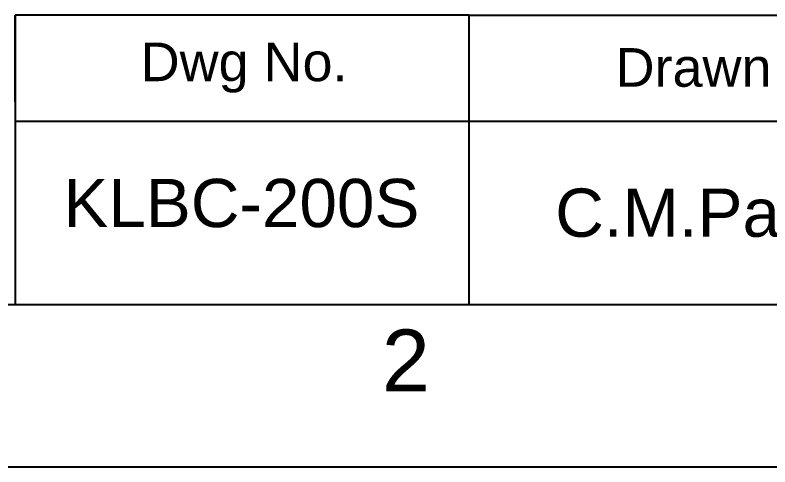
# Model space of a CAD drawing. Header units: millimetres. Extents: x 2985 to 3826, y 1462 to 2056.
# Drawn here: x 3105.3 to 3198.5, y 1461.8 to 1517.5 of the extents above; entities that cross this region are included whole.
import ezdxf

# ---------------------------------------------------------------- set-up
doc = ezdxf.new("R2010")
doc.units = ezdxf.units.MM
doc.layers.add('FORM', color=7, linetype='Continuous')
doc.layers.add('TEXT', color=2, linetype='Continuous')
doc.styles.add('Arial Unicode MS', font='ARIALUNI.ttf')
doc.styles.get("Standard").update_dxf_attribs({"font": 'arial.ttf'})

msp = doc.modelspace()

# ---------------------------------------------------------------- linework, layer by layer
at = {"layer": 'FORM', "color": 7, "linetype": 'Continuous'}
for p, q in [((3161.296, 1517.541), (3105.277, 1517.541)), ((3105.277, 1517.541), (3105.277, 1481.784)), ((3105.277, 1506.814), (3105.277, 1517.541)), ((3806.111, 1481.784), (3005.158, 1481.784)), ((2985.135, 1461.76), (3826.135, 1461.76))]:
    msp.add_line(p, q, dxfattribs=at)
at = {"layer": 'FORM'}
for p, q in [((3161.296, 1517.541), (3806.111, 1517.541)), ((3161.296, 1517.541), (3161.296, 1481.784)), ((3105.277, 1504.43), (3663.084, 1504.43))]:
    msp.add_line(p, q, dxfattribs=at)

# ---------------------------------------------------------------- texts
at = {"layer": 'FORM', "insert": (3153.521, 1474.902), "char_height": 7.633, "attachment_point": 5}
msp.add_mtext_dynamic_manual_height_columns('2', width=50.05954, gutter_width=12.515, heights=[0], dxfattribs=at)
at = {"layer": 'TEXT', "char_height": 4.7676, "attachment_point": 5}
for s, insert in [('Dwg No.', (3133.551, 1511.047)), ('Drawn', (3189.041, 1511.047))]:
    msp.add_mtext_dynamic_manual_height_columns(s, width=56.01899, gutter_width=29.797, heights=[0], dxfattribs=dict(at, insert=insert))
at = {"layer": 'TEXT', "char_height": 5.9595, "attachment_point": 5, "style": 'Arial Unicode MS'}
for s, insert in [('KLBC-200S', (3133.217, 1494.299)), ('C.M.Park', (3189.306, 1493.107))]:
    msp.add_mtext_dynamic_manual_height_columns(s, width=56.01899, gutter_width=29.797, heights=[0], dxfattribs=dict(at, insert=insert))

doc.saveas('drawing.dxf')
